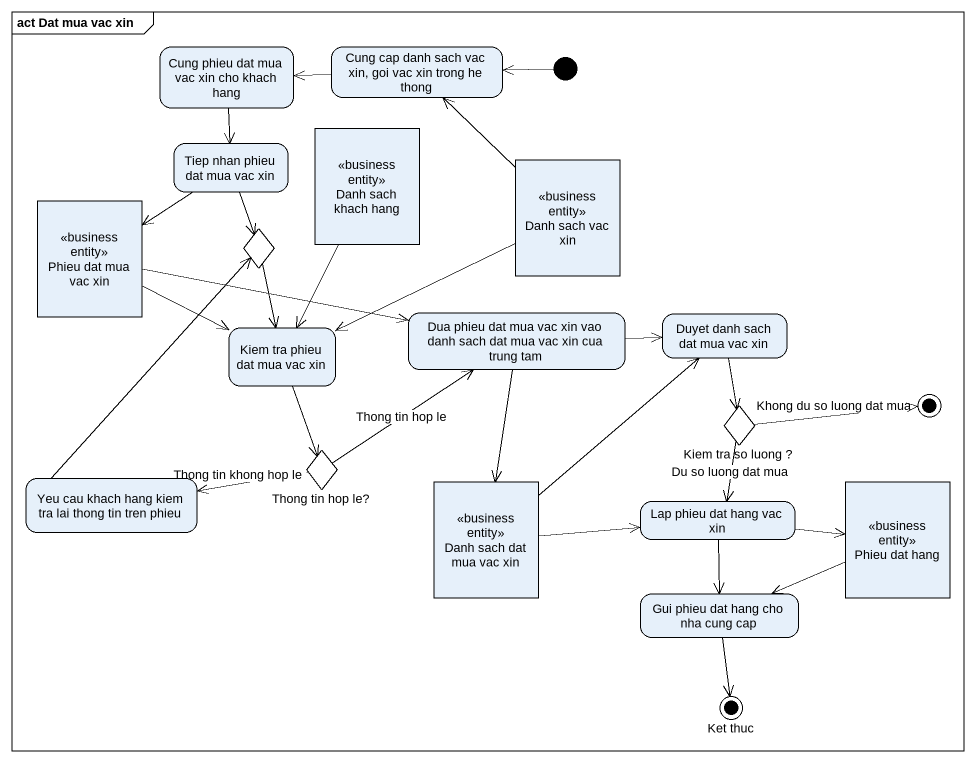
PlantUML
@startuml
mainframe act Dat mua vac xin
hide empty description
state "Cung phieu dat mua vac xin cho khach hang" as Cung_phieu_dat_mua_vac_xin
state "Cung cap danh sach vac xin, goi vac xin trong he thong" as Cung_cap_danh_sach_vac_xin
state "Danh sach khach hang" as Danh_sach_khach_hang <<business entity>>
state "Tiep nhan phieu dat mua vac xin" as Tiep_nhan_phieu_dat_mua_vac
state "Danh sach vac xin" as Danh_sach_vac_xin <<business entity>>
state "Phieu dat mua vac xin" as Phieu_dat_mua_vac_xin <<business entity>>
state choice1 <<choice>>
state "Kiem tra phieu dat mua vac xin" as Kiem_tra_phieu_dat_mua_vac
state "Dua phieu dat mua vac xin vao danh sach dat mua vac xin cua trung tam" as Dua_phieu_dat_mua_vac_xin
state "Duyet danh sach dat mua vac xin" as Duyet_danh_sach_dat_mua_vac
state final1 <<end>>
state "Kiem tra so luong ?" as Kiem_tra_so_luong <<choice>>
state "Yeu cau khach hang kiem tra lai thong tin tren phieu" as Yeu_cau_khach_hang_kiem_tra
state "Thong tin hop le?" as Thong_tin_hop_le <<choice>>
state "Danh sach dat mua vac xin" as Danh_sach_dat_mua_vac_xin <<business entity>>
state "Lap phieu dat hang vac xin" as Lap_phieu_dat_hang_vac_xin
state "Phieu dat hang" as Phieu_dat_hang <<business entity>>
state "Gui phieu dat hang cho nha cung cap" as Gui_phieu_dat_hang_cho_nha
state "Ket thuc" as Ket_thuc <<end>>
[*] -left-> Cung_cap_danh_sach_vac_xin
Cung_phieu_dat_mua_vac_xin --> Tiep_nhan_phieu_dat_mua_vac
Cung_cap_danh_sach_vac_xin -left-> Cung_phieu_dat_mua_vac_xin
Danh_sach_khach_hang --> Kiem_tra_phieu_dat_mua_vac
Tiep_nhan_phieu_dat_mua_vac --> Phieu_dat_mua_vac_xin
Tiep_nhan_phieu_dat_mua_vac --> choice1
Danh_sach_vac_xin -up-> Cung_cap_danh_sach_vac_xin
Danh_sach_vac_xin -left-> Kiem_tra_phieu_dat_mua_vac
Phieu_dat_mua_vac_xin -right-> Kiem_tra_phieu_dat_mua_vac
Phieu_dat_mua_vac_xin -right-> Dua_phieu_dat_mua_vac_xin
choice1 --> Kiem_tra_phieu_dat_mua_vac
Kiem_tra_phieu_dat_mua_vac --> Thong_tin_hop_le
Dua_phieu_dat_mua_vac_xin -right-> Duyet_danh_sach_dat_mua_vac
Dua_phieu_dat_mua_vac_xin --> Danh_sach_dat_mua_vac_xin
Duyet_danh_sach_dat_mua_vac --> Kiem_tra_so_luong
Kiem_tra_so_luong -right-> final1 : Khong du so luong dat mua
Kiem_tra_so_luong --> Lap_phieu_dat_hang_vac_xin : Du so luong dat mua
Yeu_cau_khach_hang_kiem_tra -up-> choice1
Thong_tin_hop_le -up-> Dua_phieu_dat_mua_vac_xin : Thong tin hop le
Thong_tin_hop_le -left-> Yeu_cau_khach_hang_kiem_tra : Thong tin khong hop le
Danh_sach_dat_mua_vac_xin -up-> Duyet_danh_sach_dat_mua_vac
Danh_sach_dat_mua_vac_xin -right-> Lap_phieu_dat_hang_vac_xin
Lap_phieu_dat_hang_vac_xin -right-> Phieu_dat_hang
Lap_phieu_dat_hang_vac_xin --> Gui_phieu_dat_hang_cho_nha
Phieu_dat_hang -left-> Gui_phieu_dat_hang_cho_nha
Gui_phieu_dat_hang_cho_nha --> Ket_thuc
@enduml
